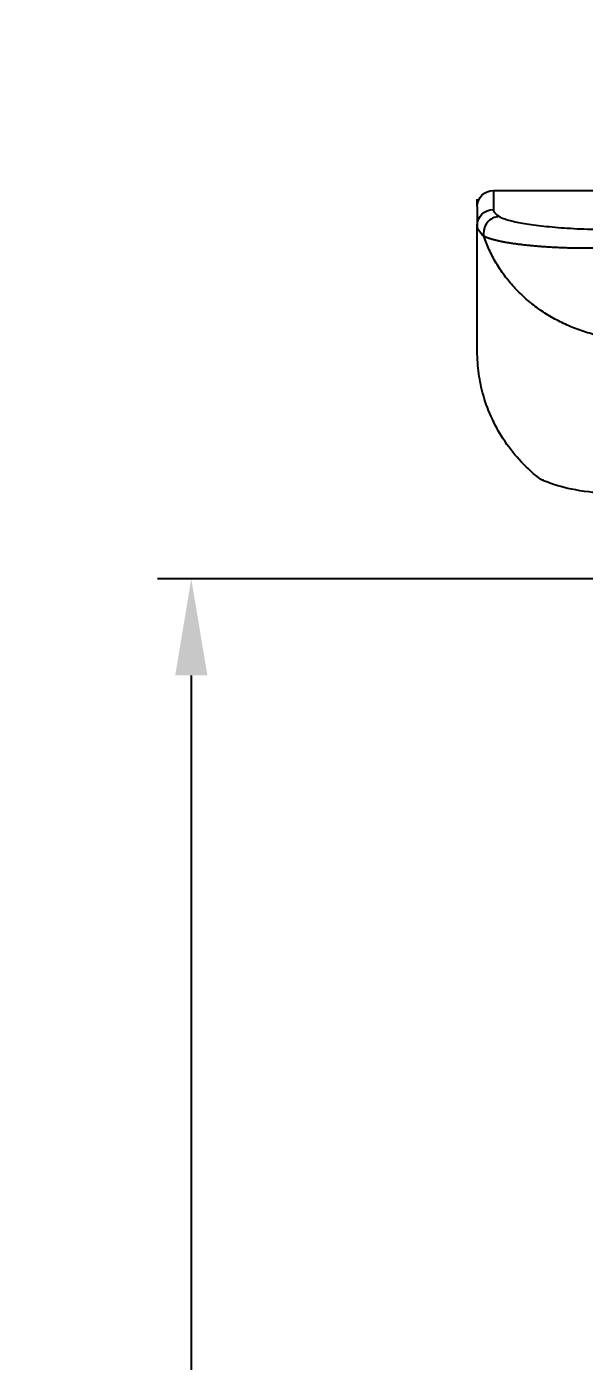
# Model space of a CAD drawing. Header units: millimetres. Extents: x 296 to 1136, y 93 to 687.
# Drawn here: x 522.6 to 557.2, y 405.9 to 488.8 of the extents above; entities that cross this region are included whole.
import ezdxf

# ---------------------------------------------------------------- set-up
doc = ezdxf.new("R2010")
doc.units = ezdxf.units.MM
doc.header["$LTSCALE"] = 0.75
doc.layers.add('DIM', color=3, linetype='Continuous')
doc.styles.get("Standard").update_dxf_attribs({"font": 'arial.ttf'})
doc.dimstyles.new('사본 ISO-25', dxfattribs={"dimtxt": 6, "dimasz": 6, "dimexe": 2.1, "dimexo": 2.1, "dimgap": 2, "dimtad": 1, "dimtih": 1, "dimtoh": 1, "dimdec": 1, "dimdsep": 46, "dimtxsty": 'Standard', "dimcen": 0, "dimclrd": 3, "dimclre": 3, "dimclrt": 4, "dimazin": 2, "dimtp": 0.1, "dimtm": 0.1, "dimtfac": 0.714286, "dimtdec": 1, "dimtmove": 0, "dimatfit": 3, "dimfxl": 1, "dimarcsym": 0})

# ---------------------------------------------------------------- blocks, each defined once
blk = doc.blocks.new('*D97')
at = {"layer": 'DIM', "color": 3, "lineweight": -2, "transparency": 16777216}
for p, q in [((564.425, 454.5), (530.735, 454.5)), ((532.835, 448.5), (532.835, 396.131)), ((532.835, 329.631), (532.835, 386)), ((645.579, 323.631), (530.735, 323.631))]:
    blk.add_line(p, q, dxfattribs=at)
at = {"layer": 'DIM', "color": 3, "transparency": 16777216}
for points in [[(531.835, 448.5), (533.835, 448.5), (532.835, 454.5)], [(531.835, 329.631), (533.835, 329.631), (532.835, 323.631)]]:
    blk.add_solid(points, dxfattribs=at)
at = {"layer": 'DIM', "color": 4, "transparency": 16777216, "insert": (532.835, 391.066), "char_height": 6, "attachment_point": 5}
blk.add_mtext('130.9', dxfattribs=at)
blk = doc.blocks.new('*D100')
at = {"layer": 'DIM', "color": 3, "lineweight": -2, "transparency": 16777216}
for start, end in [(260.516393, 264.342803), (265.656538, 269.483607)]:
    blk.add_arc((674.097, 1064.571), 665.726, start, end, dxfattribs=at)
at = {"layer": 'DIM', "color": 3, "transparency": 16777216}
for points in [[(564.24, 406.959), (564.578, 408.93), (558.495, 408.96)], [(668.102, 399.873), (668.093, 397.873), (674.097, 398.846)]]:
    blk.add_solid(points, dxfattribs=at)
at = {"layer": 'DIM', "color": 4, "transparency": 16777216, "insert": (616.076, 401.379), "char_height": 6, "attachment_point": 5}
blk.add_mtext('10°', dxfattribs=at)

msp = doc.modelspace()

# ---------------------------------------------------------------- linework, layer by layer
at = {"extrusion": (1, -2.22045e-16, -2.96554e-13)}
for p, q in [((551.597, 478.631), (551.597, 477.458)), ((551.597, 478.631), (642.437, 478.631)), ((550.597, 477.631), (550.597, 478.089)), ((550.597, 477.631), (550.597, 476.464))]:
    msp.add_line(p, q, dxfattribs=at)
at = {"extrusion": (-5.04871e-29, 2.22045e-16, -1)}
msp.add_arc((-551.597, 477.631), 1, 0, 90, dxfattribs=at)
at = {"extrusion": (5.05376e-29, 2.22045e-16, -1)}
msp.add_ellipse((551.597, 476.464), major_axis=(1, 0), ratio=0.994133, start_param=3.141593, end_param=4.712389, dxfattribs=at)
msp.add_ellipse((551.968, 476.021), major_axis=(0.53, 0.848), ratio=0.972099, start_param=0.571961, end_param=2.351085)
for points, knots in [([(551.597, 477.458), (551.597, 477.451), (551.598, 477.444), (551.598, 477.437), (551.6, 477.421), (551.603, 477.405), (551.607, 477.389), (551.609, 477.381), (551.612, 477.374), (551.614, 477.366), (551.617, 477.361), (551.619, 477.355), (551.622, 477.349), (551.625, 477.34), (551.63, 477.331), (551.634, 477.322), (551.636, 477.319), (551.638, 477.316), (551.64, 477.313), (551.642, 477.309), (551.644, 477.305), (551.647, 477.301), (551.651, 477.294), (551.656, 477.287), (551.661, 477.279), (551.665, 477.274), (551.669, 477.268), (551.673, 477.262), (551.679, 477.255), (551.685, 477.247), (551.691, 477.239), (551.696, 477.233), (551.701, 477.227), (551.707, 477.221), (551.717, 477.211), (551.727, 477.2), (551.738, 477.189), (551.746, 477.181), (551.755, 477.173), (551.764, 477.165), (551.782, 477.148), (551.802, 477.13), (551.824, 477.113), (551.849, 477.093), (551.876, 477.073), (551.906, 477.053), (551.925, 477.04), (551.946, 477.026), (551.968, 477.012)], [0.0000148, 0.0000148, 0.0000148, 0.0000148, 0.046829, 0.046829, 0.046829, 0.1594234, 0.1594234, 0.1594234, 0.2101313, 0.2101313, 0.2101313, 0.2505546, 0.2505546, 0.2505546, 0.3108424, 0.3108424, 0.3108424, 0.3333333, 0.3333333, 0.3333333, 0.3591739, 0.3591739, 0.3591739, 0.4085064, 0.4085064, 0.4085064, 0.4479407, 0.4479407, 0.4479407, 0.4988463, 0.4988463, 0.4988463, 0.5393513, 0.5393513, 0.5393513, 0.6125001, 0.6125001, 0.6125001, 0.6666667, 0.6666667, 0.6666667, 0.7801615, 0.7801615, 0.7801615, 0.9114047, 0.9114047, 0.9114047, 1, 1, 1, 1]), ([(551.856, 477.089), (551.856, 477.089), (551.855, 477.089), (551.855, 477.089), (551.855, 477.09), (551.854, 477.09), (551.854, 477.09)], [0.166031446, 0.166031446, 0.166031446, 0.166031446, 0.166666667, 0.166666667, 0.166666667, 0.169663328, 0.169663328, 0.169663328, 0.169663328]), ([(551.968, 477.012), (552.02, 476.98), (552.154, 476.914), (552.442, 476.815), (552.814, 476.719), (553.267, 476.626), (553.796, 476.539), (554.396, 476.458), (555.061, 476.385), (555.789, 476.323), (556.577, 476.271), (557.426, 476.231), (558.354, 476.203), (559.424, 476.188), (560.245, 476.189), (560.681, 476.192)], [0.0000004, 0.0000004, 0.0000004, 0.0000004, 0.0769231, 0.1538462, 0.2307692, 0.3076923, 0.3846154, 0.4615385, 0.5384615, 0.6153846, 0.6923077, 0.7692308, 0.8461538, 0.9230769, 1, 1, 1, 1]), ([(550.597, 468.635), (550.597, 468.635), (550.597, 468.636), (550.597, 468.637), (550.597, 468.639), (550.597, 468.643), (550.597, 468.649), (550.597, 468.655), (550.597, 468.663), (550.597, 468.673), (550.597, 468.677), (550.597, 468.681), (550.597, 468.685), (550.597, 468.695), (550.597, 468.707), (550.597, 468.721), (550.597, 468.742), (550.597, 468.767), (550.597, 468.795), (550.597, 468.831), (550.597, 468.871), (550.597, 468.914), (550.597, 468.917), (550.597, 468.92), (550.597, 468.922), (550.597, 468.973), (550.597, 469.028), (550.597, 469.086), (550.597, 469.143), (550.597, 469.203), (550.597, 469.267), (550.597, 469.293), (550.597, 469.321), (550.597, 469.348), (550.597, 469.427), (550.597, 469.51), (550.597, 469.595), (550.597, 469.627), (550.597, 469.659), (550.597, 469.692), (550.597, 469.779), (550.597, 469.868), (550.597, 469.959), (550.597, 470.017), (550.597, 470.077), (550.597, 470.137), (550.597, 470.144), (550.597, 470.15), (550.597, 470.157), (550.597, 470.231), (550.597, 470.305), (550.597, 470.38), (550.597, 470.466), (550.597, 470.553), (550.597, 470.641), (550.597, 470.76), (550.597, 470.88), (550.597, 470.999), (550.597, 471.042), (550.597, 471.085), (550.597, 471.127), (550.597, 471.196), (550.597, 471.265), (550.597, 471.333), (550.597, 471.399), (550.597, 471.465), (550.597, 471.53), (550.597, 471.556), (550.597, 471.582), (550.597, 471.607), (550.597, 471.619), (550.597, 471.631), (550.597, 471.643), (550.597, 471.692), (550.597, 471.741), (550.597, 471.789), (550.597, 471.82), (550.597, 471.85), (550.597, 471.881), (550.597, 471.921), (550.597, 471.96), (550.597, 472), (550.597, 472.024), (550.597, 472.049), (550.597, 472.073), (550.597, 472.142), (550.597, 472.21), (550.597, 472.278), (550.597, 472.321), (550.597, 472.363), (550.597, 472.405), (550.597, 472.429), (550.597, 472.454), (550.597, 472.478), (550.597, 472.492), (550.597, 472.507), (550.597, 472.522), (550.597, 472.538), (550.597, 472.554), (550.597, 472.571), (550.597, 472.595), (550.597, 472.62), (550.597, 472.644), (550.597, 472.676), (550.597, 472.708), (550.597, 472.739), (550.597, 472.771), (550.597, 472.803), (550.597, 472.834), (550.597, 472.873), (550.597, 472.913), (550.597, 472.951), (550.597, 472.988), (550.597, 473.025), (550.597, 473.061), (550.597, 473.107), (550.597, 473.151), (550.597, 473.196), (550.597, 473.215), (550.597, 473.235), (550.597, 473.254), (550.597, 473.279), (550.597, 473.304), (550.597, 473.328), (550.597, 473.338), (550.597, 473.347), (550.597, 473.356), (550.597, 473.372), (550.597, 473.387), (550.597, 473.402), (550.597, 473.433), (550.597, 473.464), (550.597, 473.495), (550.597, 473.514), (550.597, 473.532), (550.597, 473.551), (550.597, 473.574), (550.597, 473.598), (550.597, 473.621), (550.597, 473.644), (550.597, 473.667), (550.597, 473.69), (550.597, 473.704), (550.597, 473.718), (550.597, 473.732), (550.597, 473.746), (550.597, 473.76), (550.597, 473.774), (550.597, 473.795), (550.597, 473.816), (550.597, 473.837), (550.597, 473.863), (550.597, 473.888), (550.597, 473.914), (550.597, 473.939), (550.597, 473.964), (550.597, 473.989), (550.597, 474.017), (550.597, 474.046), (550.597, 474.075), (550.597, 474.09), (550.597, 474.105), (550.597, 474.12), (550.597, 474.137), (550.597, 474.155), (550.597, 474.172), (550.597, 474.189), (550.597, 474.207), (550.597, 474.224), (550.597, 474.245), (550.597, 474.266), (550.597, 474.288), (550.597, 474.305), (550.597, 474.322), (550.597, 474.338), (550.597, 474.36), (550.597, 474.381), (550.597, 474.402), (550.597, 474.417), (550.597, 474.431), (550.597, 474.445), (550.597, 474.452), (550.597, 474.459), (550.597, 474.466), (550.597, 474.493), (550.597, 474.52), (550.597, 474.547), (550.597, 474.585), (550.597, 474.623), (550.597, 474.662), (550.597, 474.684), (550.597, 474.706), (550.597, 474.728), (550.597, 474.755), (550.597, 474.783), (550.597, 474.812), (550.597, 474.829), (550.597, 474.846), (550.597, 474.864), (550.597, 474.897), (550.597, 474.931), (550.597, 474.966), (550.597, 475.032), (550.597, 475.1), (550.597, 475.17), (550.597, 475.196), (550.597, 475.223), (550.597, 475.25), (550.597, 475.28), (550.597, 475.31), (550.597, 475.34), (550.597, 475.345), (550.597, 475.35), (550.597, 475.355), (550.597, 475.37), (550.597, 475.386), (550.597, 475.401), (550.597, 475.421), (550.597, 475.442), (550.597, 475.462), (550.597, 475.482), (550.597, 475.503), (550.597, 475.523), (550.597, 475.55), (550.597, 475.576), (550.597, 475.603), (550.597, 475.641), (550.597, 475.679), (550.597, 475.718), (550.597, 475.769), (550.597, 475.819), (550.597, 475.871), (550.597, 475.874), (550.597, 475.877), (550.597, 475.88), (550.597, 475.9), (550.597, 475.92), (550.597, 475.941), (550.597, 475.971), (550.597, 476.001), (550.597, 476.032), (550.597, 476.063), (550.597, 476.094), (550.597, 476.126), (550.597, 476.167), (550.597, 476.208), (550.597, 476.249), (550.597, 476.296), (550.597, 476.343), (550.597, 476.391), (550.597, 476.415), (550.597, 476.439), (550.597, 476.464)], [0.4500566, 0.4500566, 0.4500566, 0.4500566, 0.4540142, 0.4540142, 0.4540142, 0.4610251, 0.4610251, 0.4610251, 0.4680685, 0.4680685, 0.4680685, 0.4705882, 0.4705882, 0.4705882, 0.4771063, 0.4771063, 0.4771063, 0.4872742, 0.4872742, 0.4872742, 0.5, 0.5, 0.5, 0.5007863, 0.5007863, 0.5007863, 0.515323, 0.515323, 0.515323, 0.5294118, 0.5294118, 0.5294118, 0.5354013, 0.5354013, 0.5354013, 0.5524168, 0.5524168, 0.5524168, 0.5588235, 0.5588235, 0.5588235, 0.5758898, 0.5758898, 0.5758898, 0.5869725, 0.5869725, 0.5869725, 0.5882353, 0.5882353, 0.5882353, 0.6018337, 0.6018337, 0.6018337, 0.6176471, 0.6176471, 0.6176471, 0.6392814, 0.6392814, 0.6392814, 0.6470588, 0.6470588, 0.6470588, 0.6596088, 0.6596088, 0.6596088, 0.6716918, 0.6716918, 0.6716918, 0.6764706, 0.6764706, 0.6764706, 0.6786853, 0.6786853, 0.6786853, 0.6878221, 0.6878221, 0.6878221, 0.6936119, 0.6936119, 0.6936119, 0.7011534, 0.7011534, 0.7011534, 0.7058824, 0.7058824, 0.7058824, 0.7191533, 0.7191533, 0.7191533, 0.7275084, 0.7275084, 0.7275084, 0.7323061, 0.7323061, 0.7323061, 0.7352941, 0.7352941, 0.7352941, 0.7385339, 0.7385339, 0.7385339, 0.7435205, 0.7435205, 0.7435205, 0.7499743, 0.7499743, 0.7499743, 0.7565427, 0.7565427, 0.7565427, 0.7647059, 0.7647059, 0.7647059, 0.7725417, 0.7725417, 0.7725417, 0.7822173, 0.7822173, 0.7822173, 0.7865199, 0.7865199, 0.7865199, 0.7920281, 0.7920281, 0.7920281, 0.7941176, 0.7941176, 0.7941176, 0.7975665, 0.7975665, 0.7975665, 0.8046256, 0.8046256, 0.8046256, 0.8089864, 0.8089864, 0.8089864, 0.8145259, 0.8145259, 0.8145259, 0.820048, 0.820048, 0.820048, 0.8235294, 0.8235294, 0.8235294, 0.827034, 0.827034, 0.827034, 0.8324519, 0.8324519, 0.8324519, 0.8391509, 0.8391509, 0.8391509, 0.8455484, 0.8455484, 0.8455484, 0.8529412, 0.8529412, 0.8529412, 0.8566771, 0.8566771, 0.8566771, 0.8609879, 0.8609879, 0.8609879, 0.8651601, 0.8651601, 0.8651601, 0.8703011, 0.8703011, 0.8703011, 0.8742316, 0.8742316, 0.8742316, 0.8791147, 0.8791147, 0.8791147, 0.8823529, 0.8823529, 0.8823529, 0.8838887, 0.8838887, 0.8838887, 0.8898507, 0.8898507, 0.8898507, 0.8980598, 0.8980598, 0.8980598, 0.902592, 0.902592, 0.902592, 0.9083073, 0.9083073, 0.9083073, 0.9117647, 0.9117647, 0.9117647, 0.9184163, 0.9184163, 0.9184163, 0.9311285, 0.9311285, 0.9311285, 0.9359382, 0.9359382, 0.9359382, 0.9411765, 0.9411765, 0.9411765, 0.9420238, 0.9420238, 0.9420238, 0.9446942, 0.9446942, 0.9446942, 0.9480926, 0.9480926, 0.9480926, 0.9514985, 0.9514985, 0.9514985, 0.9558532, 0.9558532, 0.9558532, 0.9620344, 0.9620344, 0.9620344, 0.9700802, 0.9700802, 0.9700802, 0.9705882, 0.9705882, 0.9705882, 0.9737084, 0.9737084, 0.9737084, 0.9784041, 0.9784041, 0.9784041, 0.9831905, 0.9831905, 0.9831905, 0.9894139, 0.9894139, 0.9894139, 0.9964584, 0.9964584, 0.9964584, 1, 1, 1, 1]), ([(559.751, 469.355), (559.422, 469.382), (558.766, 469.466), (557.798, 469.679), (556.857, 469.977), (555.953, 470.356), (555.092, 470.816), (554.286, 471.349), (553.542, 471.951), (552.867, 472.619), (552.269, 473.343), (551.753, 474.118), (551.327, 474.935), (551.104, 475.502), (551.009, 475.791)], [0.0000233, 0.0000233, 0.0000233, 0.0000233, 0.0833333, 0.1666667, 0.25, 0.3333333, 0.4166667, 0.5, 0.5833333, 0.6666667, 0.75, 0.8333333, 0.9166667, 0.9999991, 0.9999991, 0.9999991, 0.9999991]), ([(551.009, 475.791), (551.021, 475.784), (551.033, 475.776), (551.046, 475.769), (551.059, 475.763), (551.072, 475.756), (551.085, 475.75)], [0.0000027, 0.0000027, 0.0000027, 0.0000027, 0.01204819, 0.01204819, 0.01204819, 0.02326834, 0.02326834, 0.02326834, 0.02326834]), ([(560.717, 475.118), (560.685, 475.117), (560.621, 475.116), (560.525, 475.114), (560.428, 475.111), (560.33, 475.108), (560.233, 475.105), (560.134, 475.102), (560.036, 475.098), (559.937, 475.095), (559.837, 475.091), (559.736, 475.088), (559.635, 475.084), (559.532, 475.081), (559.429, 475.077), (559.324, 475.074), (559.219, 475.07), (559.112, 475.067), (559.003, 475.064), (558.894, 475.061), (558.783, 475.058), (558.67, 475.055), (558.556, 475.052), (558.44, 475.05), (558.322, 475.048), (558.203, 475.046), (558.081, 475.044), (557.958, 475.043), (557.831, 475.042), (557.703, 475.041), (557.571, 475.041), (557.436, 475.041), (557.298, 475.041), (557.156, 475.042), (557.011, 475.044), (556.863, 475.046), (556.71, 475.048), (556.553, 475.051), (556.392, 475.055), (556.225, 475.06), (556.055, 475.066), (555.883, 475.072), (555.71, 475.079), (555.536, 475.087), (555.363, 475.095), (555.191, 475.105), (555.023, 475.115), (554.859, 475.125), (554.697, 475.136), (554.537, 475.148), (554.38, 475.16), (554.225, 475.173), (554.074, 475.187), (553.926, 475.201), (553.78, 475.215), (553.638, 475.23), (553.499, 475.245), (553.362, 475.261), (553.229, 475.277), (553.099, 475.294), (552.972, 475.311), (552.849, 475.328), (552.728, 475.346), (552.612, 475.364), (552.498, 475.382), (552.389, 475.401), (552.282, 475.42), (552.179, 475.439), (552.08, 475.458), (551.985, 475.478), (551.893, 475.498), (551.804, 475.518), (551.72, 475.538), (551.639, 475.559), (551.562, 475.58), (551.489, 475.6), (551.42, 475.621), (551.355, 475.642), (551.293, 475.663), (551.236, 475.684), (551.182, 475.706), (551.133, 475.727), (551.087, 475.748), (551.046, 475.769), (551.021, 475.784), (551.009, 475.791)], [0.0000007, 0.0000007, 0.0000007, 0.0000007, 0.0120482, 0.0240964, 0.0361446, 0.0481928, 0.060241, 0.0722892, 0.0843373, 0.0963855, 0.1084337, 0.1204819, 0.1325301, 0.1445783, 0.1566265, 0.1686747, 0.1807229, 0.1927711, 0.2048193, 0.2168675, 0.2289157, 0.2409639, 0.253012, 0.2650602, 0.2771084, 0.2891566, 0.3012048, 0.313253, 0.3253012, 0.3373494, 0.3493976, 0.3614458, 0.373494, 0.3855422, 0.3975904, 0.4096386, 0.4216867, 0.4337349, 0.4457831, 0.4578313, 0.4698795, 0.4819277, 0.4939759, 0.5060241, 0.5180723, 0.5301205, 0.5421687, 0.5542169, 0.5662651, 0.5783133, 0.5903614, 0.6024096, 0.6144578, 0.626506, 0.6385542, 0.6506024, 0.6626506, 0.6746988, 0.686747, 0.6987952, 0.7108434, 0.7228916, 0.7349398, 0.746988, 0.7590361, 0.7710843, 0.7831325, 0.7951807, 0.8072289, 0.8192771, 0.8313253, 0.8433735, 0.8554217, 0.8674699, 0.8795181, 0.8915663, 0.9036145, 0.9156627, 0.9277108, 0.939759, 0.9518072, 0.9638554, 0.9759036, 0.9879518, 0.9999986, 0.9999986, 0.9999986, 0.9999986]), ([(554.55, 460.671), (553.689, 461.324), (552.926, 462.13), (551.724, 463.903), (551.265, 464.89), (550.852, 466.349), (550.757, 466.796), (550.63, 467.706), (550.597, 468.172), (550.597, 468.635)], [0, 0, 0, 0, 0.3242766, 0.3242766, 0.6427105, 0.6427105, 0.7792225, 0.7792225, 0.9183651, 0.9183651, 0.9183651, 0.9183651]), ([(559.579, 459.85), (558.835, 459.806), (558.155, 459.832), (556.744, 459.985), (556.094, 460.14), (555.226, 460.4), (554.948, 460.506), (554.686, 460.612), (554.624, 460.639), (554.563, 460.665), (554.55, 460.671), (554.55, 460.671)], [0.000012, 0.000012, 0.000012, 0.000012, 0.271477, 0.271477, 0.635767, 0.635767, 0.920807, 0.920807, 1.062786, 1.062786, 1.162682, 1.162682, 1.162682, 1.162682])]:
    msp.add_open_spline(points, degree=3, knots=knots)
for points in [[(551.765, 477.164), (551.765, 477.164), (551.764, 477.164), (551.764, 477.164)], [(551.009, 475.791), (550.86, 475.916), (550.654, 476.154), (550.597, 476.364), (550.597, 476.464)], [(550.597, 472.522), (550.597, 473.648), (550.597, 475.061), (550.597, 476.464)], [(553.124, 472.371), (553.142, 472.353), (553.16, 472.335), (553.179, 472.317)], [(553.297, 472.2), (553.297, 472.2), (553.297, 472.2), (553.297, 472.2)], [(553.304, 472.194), (553.304, 472.194), (553.304, 472.194), (553.304, 472.193)], [(550.597, 468.808), (550.597, 469.153), (550.597, 470.027), (550.597, 471.373)], [(550.597, 468.635), (550.597, 468.638), (550.597, 468.638), (550.597, 468.644)]]:
    msp.add_open_spline(points, degree=3)

# ---------------------------------------------------------------- dimensions: what is measured, and where the dimension line sits
at = {"layer": 'DIM'}
dim = msp.add_angular_dim_2l(base=(596.811, 403.347), line1=((674.097, 274.286), (674.097, 493.631)), line2=((543.45, 323.631), (568.176, 463.859)), dimstyle='사본 ISO-25', override={"dimtxt": 6, "dimasz": 6, "dimtad": 0}, dxfattribs=at)
dim.commit()
dim.dimension.update_dxf_attribs({"geometry": '*D100', "text_midpoint": (616.076, 401.379)})
dim = msp.add_linear_dim(base=(532.835, 323.631), p1=(566.525, 454.5), p2=(647.679, 323.631), angle=90, dimstyle='사본 ISO-25', override={"dimtxt": 6, "dimasz": 6, "dimtad": 0}, dxfattribs=at)
dim.commit()
dim.dimension.update_dxf_attribs({"geometry": '*D97', "text_midpoint": (532.835, 391.066), "dimtype": 160})

doc.saveas('drawing.dxf')
